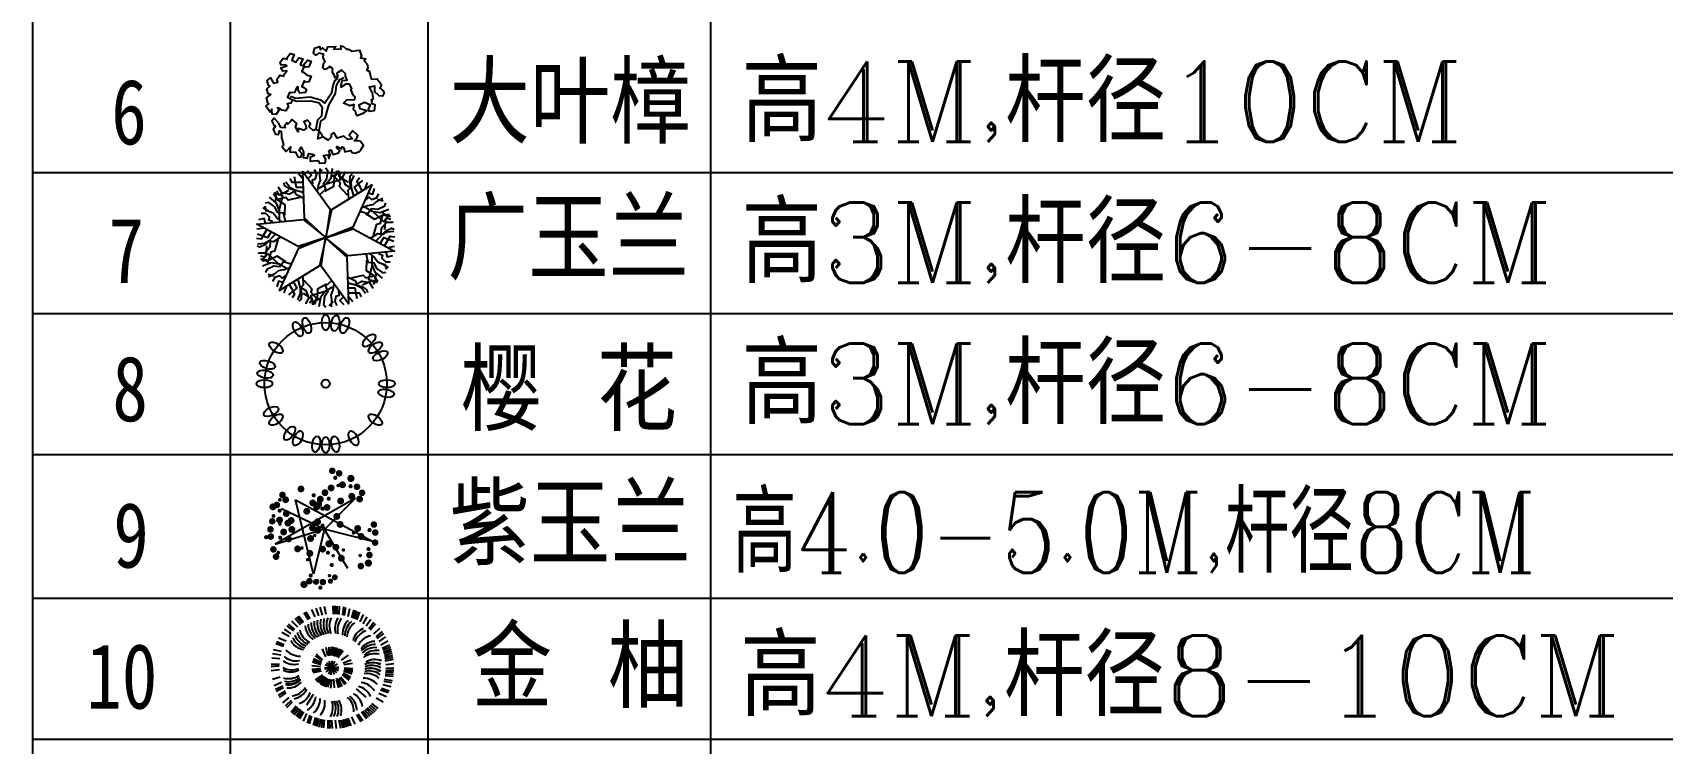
# Model space of a CAD drawing. Extents: x 302512 to 1034855, y -184136 to 410364.
# Drawn here: x 699530 to 777654, y 296668 to 330771 of the extents above; entities that cross this region are included whole.
import ezdxf

# ---------------------------------------------------------------- set-up
doc = ezdxf.new("R2010")
doc.units = 0
doc.header["$MEASUREMENT"] = 0
for name, color, linetype in [('GREEN', 3, 'Continuous'), ('LAYER3', 251, 'Continuous'), ('PUB_TEXT', 7, 'Continuous'), ('shu', 74, 'Continuous'), ('树', 80, 'Continuous'), ('树树', 104, 'Continuous'), ('绿化', 97, 'Continuous'), ('绿地', 3, 'Continuous'), ('铺地', 8, 'Continuous')]:
    doc.layers.add(name, color=color, linetype=linetype)
doc.styles.add('-宋体', font='', dxfattribs={"width": 0.8})
doc.styles.add('2', font='simplex.shx', dxfattribs={"width": 0.7, "height": 1.2})
doc.styles.add('_HZTXT', font='complex.shx', dxfattribs={"width": 0.8, "bigfont": 'hztxt.shx'})
doc.styles.add('DIM_FONT', font='SIMPLEX.shx', dxfattribs={"width": 0.8})
doc.styles.add('HZ', font='simplex.shx', dxfattribs={"bigfont": 'hztxt.shx'})
doc.styles.add('P5', font='', dxfattribs={"width": 0.8, "height": 4})
doc.styles.get('-宋体').set_extended_font_data('宋体')
doc.styles.get('P5').set_extended_font_data('FangSong_GB2312')

# ---------------------------------------------------------------- blocks, each defined once
blk = doc.blocks.new('M_F1ELN')
for p, q in [((-266, 367), (-313, 419)), ((-254, 376), (-298, 430)), ((-240, 385), (-283, 440)), ((-199, 409), (-236, 468)), ((-185, 416), (-219, 476)), ((-141, 433), (-169, 497)), ((-110, 442), (-134, 508)), ((-80, 449), (-98, 517)), ((-48, 454), (-62, 523)), ((15, 458), (11, 528)), ((31, 457), (29, 527)), ((47, 456), (47, 526)), ((62, 454), (65, 524)), ((94, 449), (102, 519)), ((109, 446), (119, 515)), ((140, 438), (155, 506)), ((170, 427), (190, 494)), ((184, 421), (207, 488)), ((199, 415), (223, 480)), ((213, 408), (240, 473)), ((241, 392), (272, 455)), ((267, 375), (303, 435)), ((-365, 265), (-426, 300)), ((-346, 290), (-404, 330)), ((-325, 314), (-380, 357)), ((-314, 325), (-368, 371)), ((-291, 347), (-341, 396)), ((293, 356), (332, 414)), ((316, 335), (360, 390)), ((328, 324), (373, 377)), ((360, 289), (410, 337)), ((379, 263), (433, 308)), ((387, 250), (443, 293)), ((-428, 137), (-496, 152)), ((-411, 182), (-478, 204)), ((-405, 196), (-471, 221)), ((-390, 225), (-454, 253)), ((-50, 93), (-78, 162)), ((-33, 100), (-49, 172)), ((-21, 100), (-22, 175)), ((-7, 104), (-3, 178)), ((2, 104), (13, 178)), ((11, 103), (28, 176)), ((15, 98), (39, 168)), ((19, 101), (43, 172)), ((23, 95), (54, 163)), ((36, 96), (72, 161)), ((44, 92), (85, 154)), ((52, 87), (98, 146)), ((404, 223), (462, 262)), ((418, 195), (479, 229)), ((430, 166), (494, 196)), ((436, 151), (500, 179)), ((441, 136), (506, 161)), ((445, 120), (511, 144)), ((-448, 12), (-518, 8)), ((-447, 28), (-517, 26)), ((-442, 76), (-512, 81)), ((-436, 107), (-505, 117)), ((-96, 7), (-170, 16)), ((-94, 24), (-165, 46)), ((-92, 33), (-161, 61)), ((-89, 41), (-155, 75)), ((-81, 57), (-140, 102)), ((-76, 65), (-131, 114)), ((-61, 2), (61, -5)), ((-60, -9), (61, 6)), ((56, -26), (-56, 23)), ((-49, -37), (50, 34)), ((44, -44), (-43, 41)), ((-26, -56), (26, 54)), ((23, -58), (-22, 55)), ((-4, -62), (4, 59)), ((82, 65), (143, 108)), ((96, 42), (166, 68)), ((102, 26), (176, 39)), ((449, 105), (516, 126)), ((452, 89), (520, 108)), ((455, 74), (523, 90)), ((457, 58), (526, 72)), ((460, 27), (529, 36)), ((-447, -19), (-517, -28)), ((-440, -82), (-507, -101)), ((-428, -128), (-493, -154)), ((-95, -11), (-169, -15)), ((-93, -20), (-167, -30)), ((-91, -29), (-163, -45)), ((-80, -62), (-142, -104)), ((-74, -69), (-132, -116)), ((-67, -75), (-121, -127)), ((-55, -78), (-105, -134)), ((-53, -85), (-97, -146)), ((-47, -83), (-92, -143)), ((-45, -90), (-83, -154)), ((-37, -93), (-69, -160)), ((-28, -96), (-55, -166)), ((-14, -97), (-36, -168)), ((-2, -100), (-10, -174)), ((16, -98), (21, -173)), ((38, -101), (58, -173)), ((41, -91), (66, -161)), ((46, -98), (72, -168)), ((54, -94), (86, -161)), ((68, -83), (111, -144)), ((75, -77), (123, -134)), ((88, -60), (145, -107)), ((92, -52), (153, -95)), ((96, -44), (161, -81)), ((102, -27), (172, -53)), ((104, -19), (176, -38)), ((105, -10), (179, -23)), ((106, -1), (180, -7)), ((445, -115), (513, -127)), ((448, -99), (518, -110)), ((455, -68), (524, -74)), ((457, -53), (527, -56)), ((458, -37), (528, -37)), ((460, -5), (530, -1)), ((460, -21), (530, -19)), ((-418, -158), (-481, -188)), ((-412, -173), (-474, -205)), ((-399, -202), (-458, -238)), ((-391, -216), (-450, -254)), ((-366, -256), (-420, -301)), ((-158, -228), (-217, -320)), ((207, -181), (290, -251)), ((378, -257), (438, -293)), ((403, -217), (467, -246)), ((417, -189), (483, -213)), ((424, -175), (490, -197)), ((435, -145), (503, -162)), ((-347, -281), (-398, -330)), ((-337, -294), (-386, -344)), ((-304, -328), (-348, -383)), ((-292, -338), (-334, -395)), ((-280, -349), (-320, -406)), ((-268, -358), (-305, -418)), ((-255, -368), (-290, -428)), ((-242, -377), (-275, -438)), ((-215, -393), (-244, -457)), ((-186, -407), (-211, -473)), ((-172, -414), (-194, -480)), ((212, -401), (248, -461)), ((226, -394), (264, -452)), ((253, -378), (295, -433)), ((266, -369), (311, -423)), ((279, -359), (325, -412)), ((291, -350), (340, -400)), ((303, -340), (353, -389)), ((315, -329), (367, -376)), ((327, -318), (380, -363)), ((338, -307), (393, -350)), ((-142, -425), (-160, -493)), ((-127, -430), (-142, -499)), ((-112, -435), (-125, -504)), ((-97, -439), (-107, -508)), ((-81, -442), (-89, -511)), ((-66, -445), (-71, -514)), ((-34, -449), (-35, -519)), ((-18, -450), (-16, -520)), ((-3, -450), (2, -520)), ((29, -450), (38, -519)), ((61, -447), (75, -516)), ((76, -445), (93, -513)), ((92, -442), (111, -510)), ((107, -439), (129, -506)), ((123, -435), (146, -501)), ((138, -431), (164, -496)), ((168, -421), (198, -484))]:
    blk.add_line(p, q)
for centre, start, end in [((82, 371), 161.2494, 212.9442), ((108, 365), 157.2494, 208.9442), ((133, 357), 153.2494, 204.9442), ((180, 336), 145.2494, 196.9442), ((203, 323), 141.2494, 192.9442), ((-148, 345), 197.2494, 248.9442), ((-124, 355), 193.2494, 244.9442), ((-74, 370), 185.2494, 236.9442), ((-48, 375), 181.2494, 232.9442), ((-22, 377), 177.2494, 228.9442), ((4, 378), 173.2494, 224.9442), ((30, 378), 169.2494, 220.9442), ((56, 375), 165.2494, 216.9442), ((246, 292), 133.2494, 184.9442), ((265, 275), 129.2494, 180.9442), ((283, 256), 125.2494, 176.9442), ((330, 193), 113.2494, 164.9442), ((342, 170), 109.2494, 160.9442), ((-274, 253), 221.2494, 272.9442), ((-216, 306), 209.2494, 260.9442), ((-194, 320), 205.2494, 256.9442), ((-172, 334), 201.2494, 252.9442), ((362, 121), 101.2494, 152.9442), ((375, 71), 93.2494, 144.9442), ((367, 43), 87.9593, 139.6541), ((369, 17), 83.9593, 135.6541), ((381, -7), 81.2494, 132.9442), ((-345, 135), 241.2947, 292.9895), ((-323, 182), 233.2947, 284.9895), ((-306, 212), 229.2494, 280.9442), ((366, -35), 75.9593, 127.6541), ((348, -112), 63.9593, 115.6541), ((352, -111), 64.0122, 115.707), ((343, -135), 60.0122, 111.707), ((370, -85), 69.2494, 120.9442), ((-351, 118), 245.2494, 296.9442), ((-367, 60), 253.2947, 304.9895), ((-370, 34), 257.2947, 308.9895), ((-372, 8), 261.2947, 312.9895), ((-368, 15), 261.2494, 312.9442), ((-372, -19), 265.2947, 316.9895), ((234, -280), 32.0122, 83.707), ((272, -244), 40.0122, 91.707), ((301, -205), 47.9593, 99.6541), ((328, -160), 55.9593, 107.6541), ((319, -182), 52.0122, 103.707), ((332, -159), 56.0122, 107.707), ((-357, -89), 277.2494, 328.9442), ((-350, -114), 281.2494, 332.9442), ((-330, -162), 289.2494, 340.9442), ((-288, -229), 301.2494, 352.9442), ((-253, -267), 309.2494, 0.9442), ((-212, -301), 317.2494, 8.9442), ((34, -370), 357.2494, 48.9442), ((60, -367), 1.2494, 52.9442), ((111, -356), 9.2494, 60.9442), ((191, -310), 24.0122, 75.707), ((-144, -340), 329.2494, 20.9442), ((-120, -349), 333.2494, 24.9442), ((-95, -357), 337.2494, 28.9442), ((-70, -363), 341.2494, 32.9442)]:
    blk.add_arc(centre, 154, start, end)
at = {"width": 0.8, "flags": 9}
for tag in ['XSIZE', 'YSIZE']:
    blk.add_attdef(tag, (0, 0), '', height=0.5, dxfattribs=at)
blk = doc.blocks.new('Plant126')
for points in [[(-208, 1769), (-628, 2043), (-758, 2217), (-743, 2318)], [(-280, 1581), (-483, 1783), (-469, 1942), (-599, 2087), (-671, 2318)], [(-92, 2101), (-223, 2145), (-469, 2231), (-483, 2390)], [(25, -10), (-469, 887), (23, 2477), (501, 901), (25, -10)], [(-179, 1942), (-382, 2015), (-324, 2390)], [(-63, 2217), (-150, 2448)], [(125, 2188), (269, 2260), (182, 2448)], [(211, 1942), (240, 2087), (356, 2087), (457, 2246), (428, 2405)], [(284, 1639), (385, 1827), (515, 1986), (544, 2145), (631, 2376)], [(327, 1509), (587, 1624), (573, 1841), (747, 1971), (862, 2217), (819, 2333)], [(515, 2231), (703, 2318)], [(-1671, 1537), (-1652, 1743)], [(-1139, 1013), (-1109, 1296), (-1304, 1392), (-1330, 1607), (-1485, 1830), (-1607, 1851)], [(-1305, 1159), (-1218, 1426), (-1233, 1718), (-1404, 2001)], [(-1256, 1765), (-1174, 1935), (-1174, 2052)], [(-1088, 1217), (-957, 1559), (-1150, 1804), (-1226, 2048)], [(-1223, 1445), (-931, 1894), (-1068, 1974), (-1066, 2123)], [(-671, 2000), (-888, 1971), (-1062, 1971), (-1206, 2087)], [(-382, 1639), (-801, 1682), (-859, 1798), (-1163, 1827), (-1163, 2101)], [(-497, 1899), (-686, 1870), (-931, 2000), (-975, 2202), (-989, 2231)], [(371, 1725), (645, 1783), (891, 1942), (1050, 2231)], [(530, 1566), (891, 1624), (1007, 1913), (1181, 2101)], [(660, 1798), (1195, 1769), (1195, 1928), (1325, 2000)], [(920, 1986), (1108, 2000), (1210, 2058)], [(1248, 1165), (1076, 1550), (1147, 1658), (1020, 1936), (1258, 2073)], [(1416, 1597), (1283, 1770), (1196, 1921), (1224, 2104)], [(1249, 1049), (1323, 1325), (1468, 1392), (1528, 1577), (1692, 1756)], [(1416, 1396), (1296, 1544), (1286, 1822), (1440, 1961), (1458, 1988)], [(1447, 1080), (1476, 1581), (1561, 1780), (1656, 1818)], [(24, -8), (-999, 13), (-2130, 1234), (-527, 859), (24, -8)], [(-1829, 1177), (-1819, 1338), (-2025, 1357)], [(-1573, 1129), (-1684, 1227), (-1626, 1327), (-1713, 1494), (-1865, 1549)], [(-1274, 1040), (-1386, 1222), (-1458, 1414), (-1582, 1519), (-1739, 1709)], [(24, -11), (554, 865), (2177, 1234), (1051, 33), (24, -11)], [(1612, 1142), (1574, 1353), (1928, 1491)], [(1793, 1146), (1766, 1281), (1718, 1537), (1848, 1629)], [(1908, 1179), (2065, 1370)], [(-1632, 679), (-2080, 453), (-2295, 427), (-2376, 490)], [(-1862, 946), (-1965, 855), (-2163, 685), (-2308, 752)], [(-1768, 791), (-1932, 652), (-2229, 890)], [(-1948, 1029), (-2192, 1069)], [(1581, 589), (1794, 595), (1997, 562), (2149, 617), (2393, 657)], [(1807, 804), (1947, 851), (2005, 751), (2193, 742), (2317, 847)], [(1977, 1002), (2112, 913), (2231, 1082)], [(2210, 685), (2379, 566)], [(-1890, 494), (-1959, 316), (-2194, 169), (-2391, 232), (-2424, 234)], [(-2064, 394), (-2148, 192), (-2234, 41), (-2407, -26)], [(-1606, 464), (-1854, 122), (-1983, 130), (-2160, -119), (-2398, 19)], [(-1860, -362), (-2102, 116), (-2240, 37), (-2368, 113)], [(-1506, 523), (-1782, 448), (-1913, 541), (-2103, 500), (-2339, 553)], [(1490, 487), (1720, 319), (1901, 440), (2100, 355), (2371, 377), (2449, 473)], [(1641, 340), (1872, 56), (2180, 100), (2430, 44)], [(1653, -483), (1900, -141), (2029, -149), (2206, 100), (2444, -37)], [(1699, 557), (1887, 348), (2147, 215), (2477, 222)], [(1907, 343), (2149, -135), (2287, -56), (2415, -132)], [(2111, -413), (2194, -210), (2281, -60), (2453, 7)], [(2199, 211), (2306, 56), (2407, -3)], [(-1653, -576), (-1840, -367), (-2101, -233), (-2431, -240)], [(-1443, -505), (-1673, -338), (-1854, -458), (-2053, -373), (-2324, -396), (-2403, -491)], [(-1594, -359), (-1825, -74), (-2134, -119), (-2383, -62)], [(-2153, -230), (-2259, -74), (-2360, -16)], [(23, -8), (-507, -883), (-2130, -1253), (-1004, -51), (23, -8)], [(22, -9), (515, -906), (23, -2496), (-454, -920), (22, -9)], [(22, -10), (1045, -32), (2177, -1253), (573, -878), (22, -10)], [(1552, -541), (1829, -467), (1959, -559), (2150, -519), (2386, -572)], [(1679, -698), (2127, -472), (2342, -446), (2422, -509)], [(1936, -512), (2005, -335), (2241, -187), (2438, -251), (2470, -253)], [(-1534, -608), (-1747, -614), (-1950, -581), (-2102, -635), (-2346, -676)], [(-2163, -704), (-2332, -584)], [(-1761, -822), (-1900, -869), (-1958, -769), (-2147, -761), (-2270, -866)], [(-1930, -1020), (-2065, -931), (-2185, -1100)], [(-1202, -1068), (-1276, -1344), (-1421, -1411), (-1481, -1596), (-1645, -1774)], [(-1401, -1099), (-1429, -1599), (-1514, -1799), (-1609, -1837)], [(1186, -1031), (1156, -1315), (1351, -1411), (1377, -1626), (1532, -1849), (1654, -1869)], [(1320, -1059), (1432, -1241), (1505, -1433), (1628, -1537), (1785, -1728)], [(1619, -1148), (1730, -1245), (1672, -1346), (1759, -1513), (1912, -1567)], [(1815, -810), (1979, -670), (2275, -909)], [(1909, -964), (2012, -873), (2210, -704), (2355, -771)], [(1995, -1047), (2238, -1088)], [(-1861, -1198), (-2018, -1388)], [(-1566, -1161), (-1527, -1372), (-1881, -1510)], [(-1747, -1165), (-1719, -1299), (-1671, -1556), (-1802, -1648)], [(-1369, -1414), (-1250, -1563), (-1240, -1841), (-1393, -1980), (-1411, -2007)], [(-1370, -1615), (-1236, -1789), (-1149, -1939), (-1177, -2122)], [(-1201, -1184), (-1029, -1569), (-1100, -1677), (-974, -1955), (-1211, -2092)], [(-483, -1585), (-845, -1643), (-960, -1932), (-1134, -2120)], [(-280, -1527), (-541, -1643), (-526, -1860), (-700, -1990), (-816, -2236), (-772, -2351)], [(-237, -1657), (-338, -1845), (-469, -2004), (-497, -2163), (-584, -2395)], [(327, -1600), (530, -1802), (515, -1961), (645, -2105), (718, -2337)], [(428, -1657), (848, -1701), (906, -1816), (1210, -1845), (1210, -2120)], [(1270, -1464), (977, -1913), (1115, -1993), (1113, -2142)], [(1135, -1236), (1004, -1578), (1197, -1823), (1273, -2067)], [(1352, -1177), (1265, -1444), (1279, -1737), (1450, -2019)], [(1718, -1556), (1699, -1762)], [(1876, -1196), (1866, -1357), (2072, -1376)], [(-613, -1816), (-1148, -1787), (-1148, -1946), (-1279, -2019)], [(-874, -2004), (-1062, -2019), (-1163, -2077)], [(-324, -1744), (-599, -1802), (-845, -1961), (-1004, -2250)], [(-469, -2250), (-657, -2337)], [(-165, -1961), (-194, -2105), (-309, -2105), (-411, -2265), (-382, -2424)], [(-78, -2207), (-223, -2279), (-136, -2467)], [(110, -2236), (197, -2467)], [(139, -2120), (269, -2163), (515, -2250), (530, -2409)], [(226, -1961), (428, -2033), (371, -2409)], [(255, -1787), (674, -2062), (804, -2236), (790, -2337)], [(544, -1918), (732, -1889), (978, -2019), (1021, -2221), (1036, -2250)], [(718, -2019), (935, -1990), (1108, -1990), (1253, -2105)], [(1303, -1784), (1221, -1954), (1221, -2070)]]:
    blk.add_lwpolyline(points)
blk = doc.blocks.new('Plant22')
for p, q in [((-1850, -843), (452, 1797)), ((-254, 2085), (138, -85)), ((452, 1797), (949, -2202)), ((-1745, 1379), (138, -58)), ((2100, -398), (-1745, 1379)), ((138, -58), (-1850, -843)), ((112, -58), (-725, -1966)), ((949, -2202), (112, -58)), ((138, -85), (2100, -398))]:
    blk.add_line(p, q)
for points in [[(-1040, 2089, 150, 150, 1), (-890, 2089, 150, 150, 1)], [(-778, 2184, 87.5, 87.5, 1), (-691, 2184, 87.5, 87.5, 1)], [(-490, 2451, 157, 157, 1), (-332, 2451, 157, 157, 1)], [(-311, 2351, 150, 150, 1), (-161, 2351, 150, 150, 1)], [(-6, 2374, 87.5, 87.5, 1), (81, 2374, 87.5, 87.5, 1)], [(112, 2163, 157, 157, 1), (269, 2163, 157, 157, 1)], [(214, 2410, 150, 150, 1), (364, 2410, 150, 150, 1)], [(-1771, 1897, 94.5, 94.5, 1), (-1676, 1897, 94.5, 94.5, 1)], [(-1653, 1739, 150, 150, 1), (-1503, 1739, 150, 150, 1)], [(-1391, 1943, 150, 150, 1), (-1241, 1943, 150, 150, 1)], [(-1144, 1379, 157, 157, 1), (-986, 1379, 157, 157, 1)], [(-911, 1731, 78.7, 78.7, 1), (-832, 1731, 78.7, 78.7, 1)], [(-804, 1850, 157, 157, 1), (-646, 1850, 157, 157, 1)], [(-699, 1458, 157, 157, 1), (-542, 1458, 157, 157, 1)], [(-516, 1405, 157, 157, 1), (-359, 1405, 157, 157, 1)], [(-421, 2095, 94.5, 94.5, 1), (-326, 2095, 94.5, 94.5, 1)], [(-385, 1771, 157, 157, 1), (-228, 1771, 157, 157, 1)], [(923, 1876, 157, 157, 1), (1080, 1876, 157, 157, 1)], [(-2266, 1010, 150, 150, 1), (-2116, 1010, 150, 150, 1)], [(-2062, 1302, 150, 150, 1), (-1912, 1302, 150, 150, 1)], [(-2024, 1034, 87.5, 87.5, 1), (-1937, 1034, 87.5, 87.5, 1)], [(-1411, 1357, 94.5, 94.5, 1), (-1316, 1357, 94.5, 94.5, 1)], [(-1274, 1013, 157, 157, 1), (-1117, 1013, 157, 157, 1)], [(-830, 1144, 157, 157, 1), (-672, 1144, 157, 157, 1)], [(243, 1066, 157, 157, 1), (400, 1066, 157, 157, 1)], [(674, 813, 165, 165, 1), (839, 813, 165, 165, 1)], [(713, 1066, 157, 157, 1), (871, 1066, 157, 157, 1)], [(818, 804, 157, 157, 1), (975, 804, 157, 157, 1)], [(1053, 883, 157, 157, 1), (1211, 883, 157, 157, 1)], [(1055, 1231, 94.5, 94.5, 1), (1150, 1231, 94.5, 94.5, 1)], [(1420, 883, 157, 157, 1), (1577, 883, 157, 157, 1)], [(1760, 778, 157, 157, 1), (1917, 778, 157, 157, 1)], [(2279, 890, 94.5, 94.5, 1), (2374, 890, 94.5, 94.5, 1)], [(2432, 1185, 150, 150, 1), (2582, 1185, 150, 150, 1)], [(2520, 864, 150, 150, 1), (2670, 864, 150, 150, 1)], [(-1405, 412, 157, 157, 1), (-1248, 412, 157, 157, 1)], [(-1217, 274, 78.7, 78.7, 1), (-1138, 274, 78.7, 78.7, 1)], [(-673, 203, 157, 157, 1), (-515, 203, 157, 157, 1)], [(-407, 130, 78.7, 78.7, 1), (-328, 130, 78.7, 78.7, 1)], [(-228, 412, 157, 157, 1), (-71, 412, 157, 157, 1)], [(-176, 151, 157, 157, 1), (-19, 151, 157, 157, 1)], [(66, -70, 100, 100, 1), (166, -70, 100, 100, 1)], [(138, 386, 157, 157, 1), (295, 386, 157, 157, 1)], [(155, 98, 94.5, 94.5, 1), (250, 98, 94.5, 94.5, 1)], [(785, 548, 94.5, 94.5, 1), (880, 548, 94.5, 94.5, 1)], [(923, 412, 157, 157, 1), (1080, 412, 157, 157, 1)], [(1325, 584, 94.5, 94.5, 1), (1420, 584, 94.5, 94.5, 1)], [(1524, 72, 157, 157, 1), (1682, 72, 157, 157, 1)], [(2078, 580, 78.7, 78.7, 1), (2156, 580, 78.7, 78.7, 1)], [(2178, 438, 157, 157, 1), (2335, 438, 157, 157, 1)], [(2369, 98, 94.5, 94.5, 1), (2464, 98, 94.5, 94.5, 1)], [(2636, 291, 165, 165, 1), (2801, 291, 165, 165, 1)], [(-2566, -770, 165, 165, 1), (-2401, -770, 165, 165, 1)], [(-2295, -886, 150, 150, 1), (-2145, -886, 150, 150, 1)], [(-2023, -783, 94.5, 94.5, 1), (-1928, -783, 94.5, 94.5, 1)], [(-1505, -248, 78.7, 78.7, 1), (-1426, -248, 78.7, 78.7, 1)], [(-1248, -163, 157, 157, 1), (-1091, -163, 157, 157, 1)], [(-751, -529, 157, 157, 1), (-594, -529, 157, 157, 1)], [(-709, -819, 94.5, 94.5, 1), (-614, -819, 94.5, 94.5, 1)], [(-388, -626, 165, 165, 1), (-223, -626, 165, 165, 1)], [(635, -529, 157, 157, 1), (792, -529, 157, 157, 1)], [(844, -189, 157, 157, 1), (1002, -189, 157, 157, 1)], [(1995, -215, 157, 157, 1), (2152, -215, 157, 157, 1)], [(2100, -581, 157, 157, 1), (2257, -581, 157, 157, 1)], [(2403, -507, 150, 150, 1), (2553, -507, 150, 150, 1)], [(2491, -157, 150, 150, 1), (2641, -157, 150, 150, 1)], [(2486, -117, 87.5, 87.5, 1), (2573, -117, 87.5, 87.5, 1)], [(-2241, -902, 87.5, 87.5, 1), (-2154, -902, 87.5, 87.5, 1)], [(-2221, -1467, 94.5, 94.5, 1), (-2126, -1467, 94.5, 94.5, 1)], [(-2141, -1149, 135, 135, 1), (-2006, -1149, 135, 135, 1)], [(-2029, -1159, 78.8, 78.8, 1), (-1950, -1159, 78.8, 78.8, 1)], [(-1974, -1411, 150, 150, 1), (-1824, -1411, 150, 150, 1)], [(-1523, -1489, 78.7, 78.7, 1), (-1444, -1489, 78.7, 78.7, 1)], [(-1069, -1287, 94.5, 94.5, 1), (-974, -1287, 94.5, 94.5, 1)], [(-677, -1093, 78.7, 78.7, 1), (-598, -1093, 78.7, 78.7, 1)], [(-594, -1470, 157, 157, 1), (-437, -1470, 157, 157, 1)], [(-333, -973, 157, 157, 1), (-175, -973, 157, 157, 1)], [(-191, -1327, 78.7, 78.7, 1), (-112, -1327, 78.7, 78.7, 1)], [(739, -1627, 157, 157, 1), (897, -1627, 157, 157, 1)], [(709, -1255, 78.7, 78.7, 1), (788, -1255, 78.7, 78.7, 1)], [(949, -1287, 157, 157, 1), (1106, -1287, 157, 157, 1)], [(-1722, -1671, 120, 120, 1), (-1602, -1671, 120, 120, 1)], [(-1470, -1730, 135, 135, 1), (-1335, -1730, 135, 135, 1)], [(43, -2100, 78.7, 78.7, 1), (122, -2100, 78.7, 78.7, 1)], [(497, -2240, 94.5, 94.5, 1), (592, -2240, 94.5, 94.5, 1)], [(886, -2315, 150, 150, 1), (1036, -2315, 150, 150, 1)], [(1235, -1772, 94.5, 94.5, 1), (1330, -1772, 94.5, 94.5, 1)], [(1265, -2052, 150, 150, 1), (1415, -2052, 150, 150, 1)], [(1528, -1790, 150, 150, 1), (1678, -1790, 150, 150, 1)], [(-369, -2402, 150, 150, 1), (-219, -2402, 150, 150, 1)], [(-64, -2605, 165, 165, 1), (101, -2605, 165, 165, 1)], [(273, -2431, 150, 150, 1), (423, -2431, 150, 150, 1)]]:
    blk.add_lwpolyline(points, format="xyseb", close=True)
blk = doc.blocks.new('银杏')
for radius in [1000, 67]:
    blk.add_circle((17405, 20605), radius)
for centre, major_axis in [((16951, 21497), (60, -117)), ((17096, 21557), (41, -125)), ((17405, 21606), (0, -131)), ((17562, 21594), (-21, -130)), ((17715, 21557), (-41, -125)), ((16595, 21194), (106, -77)), ((18113, 21313), (-92.9, -92.9)), ((18215, 21194), (-106, -77)), ((18297, 21060), (-117, -60)), ((16417, 20762), (130, -21)), ((16453, 20915), (125, -41)), ((16404, 20605), (131, 0)), ((18394, 20449), (-130, 21)), ((18406, 20605), (-131, 0)), ((16513, 20151), (117, 60)), ((16595, 20017), (106, 77)), ((18215, 20017), (-106, 77)), ((16817, 19796), (77, 106)), ((16951, 19714), (60, 117)), ((17249, 19617), (21, 130)), ((17405, 19604), (0, 131)), ((17562, 19617), (-21, 130)), ((17860, 19714), (-60, 117))]:
    blk.add_ellipse(centre, major_axis=major_axis, ratio=0.491082)
blk = doc.blocks.new('_F25PJR')
at = {"layer": 'PUB_TEXT', "xscale": 0.001599822744860329, "yscale": 0.001599822744860329, "zscale": 0.001599822744860329}
blk.add_blockref('银杏', (0, 0), dxfattribs=at)
at = {"color": 3, "ltscale": 10, "style": 'HZ', "flags": 9}
for tag in ['YSIZE', 'XSIZE']:
    blk.add_attdef(tag, (0, 0), '', height=0.5, dxfattribs=at)
blk = doc.blocks.new('_F13CYI')
at = {"layer": '绿化', "xscale": 540, "yscale": 540, "zscale": 540}
blk.add_blockref('_F25PJR', (0, 0), dxfattribs=at)
at = {"style": 'DIM_FONT', "width": 0.8, "flags": 9}
for tag in ['XSIZE', 'YSIZE']:
    blk.add_attdef(tag, (0, 0), '', height=0.5, dxfattribs=at)
blk = doc.blocks.new('_F1IRU')
at = {"layer": '绿化'}
for points in [[(-1.765, 0.287), (-1.657, 0.342), (-1.675, 0.366), (-1.689, 0.374), (-1.694, 0.532), (-1.586, 0.586), (-1.539, 0.601), (-1.619, 0.646), (-1.625, 0.804), (-1.517, 0.858), (-1.548, 0.89), (-1.554, 1.048), (-1.446, 1.103), (-1.391, 0.923), (-1.252, 0.926), (-1.265, 1.017), (-1.143, 1.117), (-1.034, 1.064), (-1.027, 1.109), (-0.912, 1.203), (-1.032, 1.219), (-1.067, 1.335), (-0.881, 1.359), (-0.933, 1.4), (-1.042, 1.414), (-1.054, 1.505), (-0.932, 1.605), (-0.824, 1.552), (-0.817, 1.597), (-0.695, 1.697), (-0.586, 1.644), (-0.696, 1.492), (-0.589, 1.409), (-0.467, 1.509), (-0.358, 1.456), (-0.468, 1.304), (-0.468, 1.296), (-0.359, 1.243), (-0.353, 1.287), (-0.231, 1.387), (-0.122, 1.334), (-0.232, 1.182), (-0.34, 1.196), (-0.393, 1.196), (-0.469, 1.09), (-0.417, 1.049), (-0.353, 0.96), (-0.327, 0.937), (-0.218, 0.884), (-0.328, 0.731), (-0.437, 0.746), (-0.456, 0.792), (-0.565, 0.639), (-0.513, 0.598), (-0.449, 0.509), (-0.507, 0.438), (-0.664, 0.459), (-0.699, 0.574), (-0.674, 0.654), (-0.718, 0.658), (-0.827, 0.506), (-0.936, 0.52), (-0.971, 0.545), (-1.065, 0.414), (-1.012, 0.373), (-0.949, 0.284), (-1.007, 0.213), (-1.112, 0.223), (-1.091, 0.133), (-1.202, 0.021), (-1.316, 0.063), (-1.364, 0.131), (-1.425, 0.166), (-1.406, 0.086), (-1.517, -0.025), (-1.631, 0.016), (-1.602, 0.162), (-1.679, 0.084)], [(-0.002, 1.553), (0.059, 1.699), (0.217, 1.721), (0.229, 1.608), (0.295, 1.653), (0.391, 1.536), (0.47, 1.652), (0.707, 1.606), (0.631, 1.538), (0.851, 1.509), (0.863, 1.6), (0.933, 1.555), (1.01, 1.461), (1.067, 1.45), (1.16, 1.363), (1.292, 1.358), (1.384, 1.347), (1.409, 1.157), (1.37, 1.111), (1.519, 1.045), (1.456, 0.995), (1.521, 0.88), (1.514, 0.763), (1.471, 0.705), (1.537, 0.655), (1.542, 0.51), (1.542, 0.421), (1.646, 0.38), (1.722, 0.38), (1.764, 0.287), (1.817, 0.17), (1.738, 0.079), (1.812, -0.011), (1.845, -0.083), (1.765, -0.174), (1.67, -0.14), (1.571, 0.004), (1.606, 0.172), (1.436, 0.182), (1.462, 0.07), (1.462, 0.07), (1.49, 0.01), (1.479, -0.086), (1.479, -0.086), (1.472, -0.203), (1.406, -0.217), (1.419, -0.233), (1.4, -0.307), (1.484, -0.366), (1.454, -0.484), (1.428, -0.56), (1.282, -0.545), (1.269, -0.461), (1.357, -0.365), (1.188, -0.248), (1.004, -0.282), (1.017, -0.39), (1.213, -0.499), (1.074, -0.562), (0.889, -0.591), (0.865, -0.51), (0.866, -0.442), (0.819, -0.383), (0.877, -0.236), (0.734, -0.248), (0.559, -0.129), (0.689, -0.048), (0.926, -0.093), (0.926, -0.093), (0.951, -0.015), (0.91, 0.034), (0.873, 0.232), (0.906, 0.259), (0.871, 0.403), (0.76, 0.418), (0.602, 0.368), (0.612, 0.422), (0.669, 0.559), (0.826, 0.537), (0.802, 0.663), (0.811, 0.736), (0.733, 0.87), (0.56, 0.812), (0.561, 0.699), (0.466, 0.681), (0.479, 0.734), (0.441, 0.857), (0.447, 0.91), (0.468, 0.967), (0.451, 0.987), (0.392, 1.059), (0.287, 1), (0.221, 1.001), (0.182, 1.055), (0.243, 1.201), (0.295, 1.231), (0.257, 1.355), (0.29, 1.457), (0.155, 1.517), (0.052, 1.478)], [(-1.5, -0.284), (-1.592, -0.12), (-1.686, -0.196), (-1.647, -0.349), (-1.603, -0.363), (-1.703, -0.45), (-1.664, -0.603), (-1.576, -0.631), (-1.517, -0.538), (-1.472, -0.552), (-1.491, -0.69), (-1.508, -0.752), (-1.489, -0.922), (-1.498, -0.985), (-1.545, -1.023), (-1.452, -1.193), (-1.452, -1.193), (-1.3, -1.081), (-1.346, -1.223), (-1.227, -1.26), (-1.186, -1.276), (-1.147, -1.429), (-1.059, -1.457), (-1, -1.364), (-1.063, -1.252), (-0.985, -1.164), (-0.946, -1.317), (-0.965, -1.41), (-0.987, -1.478), (-0.875, -1.524), (-0.795, -1.4), (-0.652, -1.466), (-0.648, -1.506), (-0.785, -1.519), (-0.802, -1.634), (-0.598, -1.662), (-0.544, -1.696), (-0.553, -1.75), (-0.372, -1.78), (-0.328, -1.688), (-0.376, -1.553), (-0.376, -1.553), (-0.241, -1.564), (-0.236, -1.678), (-0.172, -1.575), (-0.188, -1.45), (-0.121, -1.432), (-0.09, -1.582), (0.066, -1.574), (0.14, -1.525), (0.065, -1.413), (0.097, -1.377), (0.203, -1.471), (0.234, -1.42), (0.284, -1.444), (0.28, -1.588), (0.471, -1.587), (0.494, -1.651), (0.575, -1.685), (0.727, -1.67), (0.764, -1.646), (0.816, -1.587), (0.884, -1.52), (0.81, -1.368), (0.643, -1.317), (0.719, -1.283), (0.783, -1.181), (0.662, -1.015), (0.523, -1.113), (0.595, -1.245), (0.446, -1.238), (0.357, -1.107), (0.147, -1.129), (0.091, -0.946), (-0.007, -0.975), (-0.026, -1.056), (-0.134, -1.133), (-0.217, -1.05), (-0.248, -1.004), (-0.434, -1.022), (-0.342, -0.807), (-0.434, -0.728), (-0.512, -0.743), (-0.613, -0.611), (-0.554, -0.519), (-0.622, -0.396), (-0.741, -0.427), (-0.707, -0.558), (-0.71, -0.647), (-0.787, -0.67), (-0.964, -0.587), (-0.974, -0.679), (-1.016, -0.517), (-0.957, -0.425), (-1.073, -0.281), (-1.143, -0.337), (-1.228, -0.385), (-1.25, -0.345), (-1.344, -0.422), (-1.332, -0.485), (-1.456, -0.443)]]:
    blk.add_lwpolyline(points, close=True, dxfattribs=at)
for points in [[(-0.963, 0.421), (-0.824, 0.338), (-0.386, 0.282), (-0.096, 0.122), (0, 0), (0.289, 0.263), (0.377, 0.469), (0.456, 0.591), (0.543, 0.648), (0.576, 0.745)], [(-0.272, -0.958), (-0.342, -0.807), (-0.228, -0.516), (-0.079, -0.451), (0.115, -0.092), (0.394, 0.216), (0.473, 0.441), (0.605, 0.601), (0.744, 0.638)], [(-0.99, 0.347), (-0.824, 0.235), (-0.394, 0.159), (-0.158, 0.037), (-0.096, -0.103), (-0.175, -0.366), (-0.324, -0.46), (-0.447, -0.761)]]:
    blk.add_lwpolyline(points, dxfattribs=at)
at = {"style": '2', "width": 0.7, "flags": 9}
for tag in ['YSIZE', 'XSIZE']:
    blk.add_attdef(tag, (0, 0), '', height=1.2, rotation=0.5, dxfattribs=at)
blk = doc.blocks.new('_F10BZJ')
at = {"layer": '铺地', "xscale": 1.0935, "yscale": 1.0935, "zscale": 1.0935}
blk.add_blockref('_F1IRU', (0, 0), dxfattribs=at)
at = {"style": 'DIM_FONT', "width": 0.8, "flags": 9}
for tag in ['YSIZE', 'XSIZE']:
    blk.add_attdef(tag, (0, 0), '', height=0.5, dxfattribs=at)
blk = doc.blocks.new('_F10EZC')
at = {"layer": 'LAYER3', "xscale": 1000, "yscale": 1000, "zscale": 1000, "rotation": 8.124167206954386}
blk.add_blockref('_F10BZJ', (0, 0), dxfattribs=at)
at = {"style": 'P5', "width": 0.8, "flags": 9}
for tag in ['XSIZE', 'YSIZE']:
    blk.add_attdef(tag, (0, 0), '', height=4, rotation=331.3521, dxfattribs=at)

msp = doc.modelspace()

# ---------------------------------------------------------------- linework, layer by layer
at = {"layer": 'PUB_TEXT'}
for p, q in [((699530, 371427, -58477), (699530, 127368, -58477)), ((709006, 371427, -58477), (709006, 127368, -58477)), ((718483, 371427, -58477), (718483, 127368, -58477)), ((732029, 371427, -58477), (732029, 127368, -58477)), ((699530, 324058, -58477), (801316, 324058, -58477)), ((699530, 317291, -58477), (801316, 317291, -58477)), ((699530, 310524, -58477), (801316, 310524, -58477)), ((699530, 303636), (801316, 303636)), ((699530, 296869), (801316, 296869))]:
    msp.add_line(p, q, dxfattribs=at)

# ---------------------------------------------------------------- block references
at = {"layer": 'GREEN', "xscale": 1.047264, "yscale": 1.047264, "zscale": 1.047264, "rotation": 54.62201243227597}
msp.add_blockref('Plant22', (713389, 306884), dxfattribs=at)
at = {"layer": 'shu', "xscale": 1.349999999999966, "yscale": 1.349999999999966, "zscale": 1.349999999999966, "rotation": 258.9034933555017}
msp.add_blockref('Plant126', (713598, 320960), dxfattribs=at)
at = {"layer": '树', "xscale": 3.396556800000001, "yscale": 3.396556800000001, "zscale": 3.396556800000001}
msp.add_blockref('_F13CYI', (662508, 253463), dxfattribs=at)
at = {"layer": '树树', "linetype": 'Continuous', "xscale": 5.616000000000001, "yscale": 5.616000000000001, "zscale": 5.616000000000001}
msp.add_blockref('M_F1ELN', (713871, 300303), dxfattribs=at)
at = {"layer": '绿地', "xscale": 1.44, "yscale": 1.44, "zscale": 1.44, "rotation": 4.248435238497092}
msp.add_blockref('_F10EZC', (713523, 327390), dxfattribs=at)

# ---------------------------------------------------------------- texts
at = {"layer": 'PUB_TEXT', "style": '_HZTXT'}
for s, p in [('大叶樟', (719510, 325438)), ('高4M,杆径10CM', (733516, 325524, -58477)), ('广玉兰', (719422, 318915, -58477)), ('高3M,杆径6-8CM', (733516, 318757, -58477)), ('樱 花', (720060, 311653, -58477)), ('高3M,杆径6-8CM', (733516, 311990, -58477)), ('紫玉兰', (719508, 305219, -73096)), ('金 柚', (720582, 298360, 58477)), ('高4M,杆径8-10CM', (733456, 297982, -58477))]:
    msp.add_text(s, height=3861, dxfattribs=at).set_placement(p)
at = {"layer": 'PUB_TEXT', "width": 0.8}
for s, height, style, p in [('6', 3130, '-宋体', (703301, 325407, -58477)), ('7', 3130, '-宋体', (703163, 318757, -58477)), ('8', 3130, '-宋体', (703354, 312126)), ('高4.0-5.0M,杆径8CM ', 3861, '_HZTXT', (733075, 304858, -73096)), ('9', 3130, '-宋体', (703398, 305102)), ('10', 3129.8, '-宋体', (702104, 298335))]:
    msp.add_text(s, height=height, dxfattribs=dict(at, style=style)).set_placement(p)

doc.saveas('drawing.dxf')
